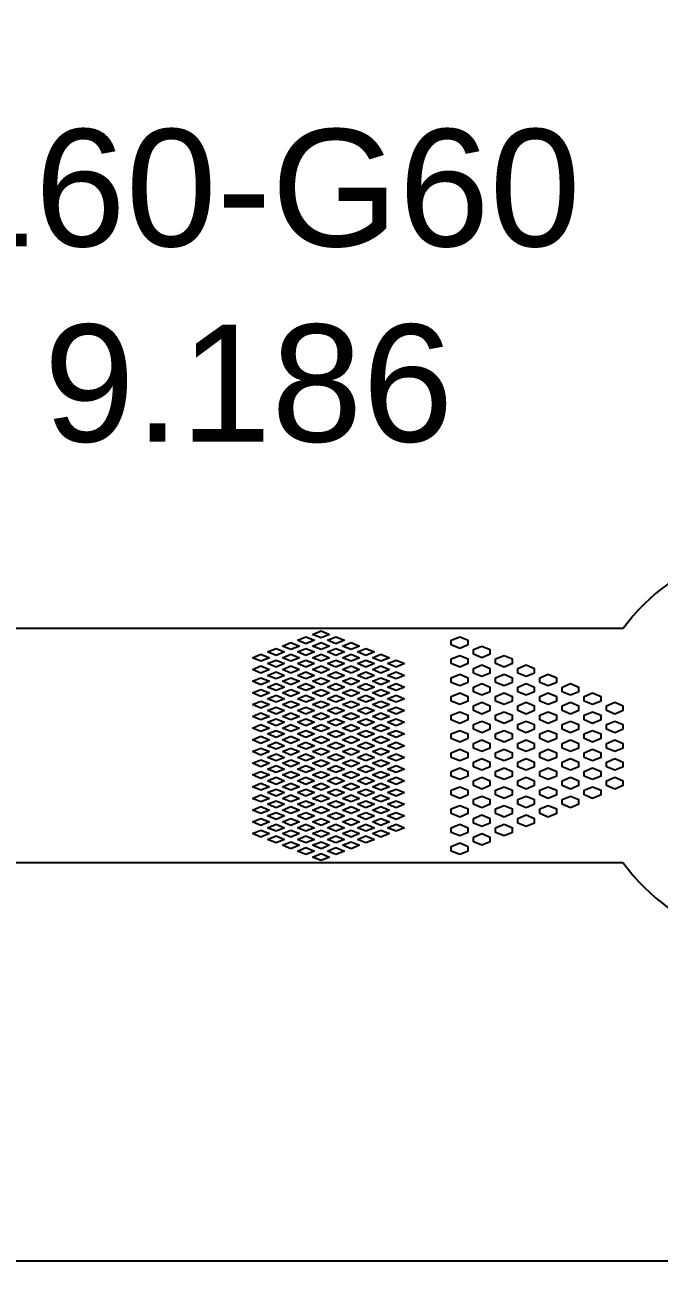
# Model space of a CAD drawing. Header units: inches. Extents: x -271009 to 5700, y -37000 to 38138.
# Drawn here: x -125000 to -122254, y -8627 to -3223 of the extents above; entities that cross this region are included whole.
import ezdxf

# ---------------------------------------------------------------- set-up
doc = ezdxf.new("R2010")
doc.units = ezdxf.units.IN
doc.header["$MEASUREMENT"] = 0
doc.styles.get("Standard").update_dxf_attribs({"font": 'arial.ttf'})

msp = doc.modelspace()

# ---------------------------------------------------------------- linework, layer by layer
for p, q in [((-122409.1, -5836.2), (-125365.4, -5836.2)), ((-123819.4, -5887), (-123782.9, -5871.8)), ((-123782.9, -5902.2), (-123819.4, -5887)), ((-123782.9, -5871.8), (-123746.4, -5887)), ((-123746.4, -5887), (-123782.9, -5902.2)), ((-123754.5, -5861.6), (-123717.9, -5846.4)), ((-123717.9, -5876.8), (-123754.5, -5861.6)), ((-123717.9, -5846.4), (-123681.4, -5861.6)), ((-123681.4, -5861.6), (-123717.9, -5876.8)), ((-123689.5, -5887), (-123653, -5871.8)), ((-123653, -5902.2), (-123689.5, -5887)), ((-123653, -5871.8), (-123616.4, -5887)), ((-123616.4, -5887), (-123653, -5902.2)), ((-123153.6, -5887), (-123117.1, -5871.8)), ((-123153.6, -5907.3), (-123153.6, -5887)), ((-123117.1, -5871.8), (-123080.5, -5887)), ((-123080.5, -5907.3), (-123080.5, -5887)), ((-123949.4, -5937.7), (-123912.8, -5922.5)), ((-123912.8, -5953), (-123949.4, -5937.7)), ((-123912.8, -5922.5), (-123876.3, -5937.7)), ((-123876.3, -5937.7), (-123912.8, -5953)), ((-123884.4, -5912.4), (-123847.9, -5897.1)), ((-123847.9, -5927.6), (-123884.4, -5912.4)), ((-123847.9, -5897.1), (-123811.3, -5912.4)), ((-123811.3, -5912.4), (-123847.9, -5927.6)), ((-123819.4, -5937.7), (-123782.9, -5922.5)), ((-123782.9, -5953), (-123819.4, -5937.7)), ((-123782.9, -5922.5), (-123746.4, -5937.7)), ((-123746.4, -5937.7), (-123782.9, -5953)), ((-123754.5, -5912.4), (-123717.9, -5897.1)), ((-123717.9, -5927.6), (-123754.5, -5912.4)), ((-123717.9, -5897.1), (-123681.4, -5912.4)), ((-123681.4, -5912.4), (-123717.9, -5927.6)), ((-123689.5, -5937.7), (-123653, -5922.5)), ((-123653, -5953), (-123689.5, -5937.7)), ((-123653, -5922.5), (-123616.4, -5937.7)), ((-123616.4, -5937.7), (-123653, -5953)), ((-123624.6, -5912.4), (-123588, -5897.1)), ((-123588, -5927.6), (-123624.6, -5912.4)), ((-123588, -5897.1), (-123551.5, -5912.4)), ((-123551.5, -5912.4), (-123588, -5927.6)), ((-123559.6, -5937.7), (-123523.1, -5922.5)), ((-123523.1, -5953), (-123559.6, -5937.7)), ((-123523.1, -5922.5), (-123486.5, -5937.7)), ((-123486.5, -5937.7), (-123523.1, -5953)), ((-123117.1, -5922.5), (-123153.6, -5907.3)), ((-123080.5, -5907.3), (-123117.1, -5922.5)), ((-123057.7, -5927.6), (-123021.1, -5912.4)), ((-123057.7, -5947.9), (-123057.7, -5927.6)), ((-123021.1, -5912.4), (-122984.6, -5927.6)), ((-122984.6, -5947.9), (-122984.6, -5927.6)), ((-124014.3, -5963.1), (-123977.8, -5947.9)), ((-123977.8, -5978.3), (-124014.3, -5963.1)), ((-124014.3, -6013.9), (-123977.8, -5998.6)), ((-123977.8, -5947.9), (-123941.2, -5963.1)), ((-123941.2, -5963.1), (-123977.8, -5978.3)), ((-123977.8, -5998.6), (-123941.2, -6013.9)), ((-123949.4, -5988.5), (-123912.8, -5973.3)), ((-123912.8, -6003.7), (-123949.4, -5988.5)), ((-123912.8, -5973.3), (-123876.3, -5988.5)), ((-123876.3, -5988.5), (-123912.8, -6003.7)), ((-123884.4, -5963.1), (-123847.9, -5947.9)), ((-123847.9, -5978.3), (-123884.4, -5963.1)), ((-123884.4, -6013.9), (-123847.9, -5998.6)), ((-123847.9, -5947.9), (-123811.3, -5963.1)), ((-123811.3, -5963.1), (-123847.9, -5978.3)), ((-123847.9, -5998.6), (-123811.3, -6013.9)), ((-123819.4, -5988.5), (-123782.9, -5973.3)), ((-123782.9, -6003.7), (-123819.4, -5988.5)), ((-123782.9, -5973.3), (-123746.4, -5988.5)), ((-123746.4, -5988.5), (-123782.9, -6003.7)), ((-123754.5, -5963.1), (-123717.9, -5947.9)), ((-123717.9, -5978.3), (-123754.5, -5963.1)), ((-123754.5, -6013.9), (-123717.9, -5998.6)), ((-123717.9, -5947.9), (-123681.4, -5963.1)), ((-123681.4, -5963.1), (-123717.9, -5978.3)), ((-123717.9, -5998.6), (-123681.4, -6013.9)), ((-123689.5, -5988.5), (-123653, -5973.3)), ((-123653, -6003.7), (-123689.5, -5988.5)), ((-123653, -5973.3), (-123616.4, -5988.5)), ((-123616.4, -5988.5), (-123653, -6003.7)), ((-123624.6, -5963.1), (-123588, -5947.9)), ((-123588, -5978.3), (-123624.6, -5963.1)), ((-123624.6, -6013.9), (-123588, -5998.6)), ((-123588, -5947.9), (-123551.5, -5963.1)), ((-123551.5, -5963.1), (-123588, -5978.3)), ((-123588, -5998.6), (-123551.5, -6013.9)), ((-123559.6, -5988.5), (-123523.1, -5973.3)), ((-123523.1, -6003.7), (-123559.6, -5988.5)), ((-123523.1, -5973.3), (-123486.5, -5988.5)), ((-123486.5, -5988.5), (-123523.1, -6003.7)), ((-123494.6, -5963.1), (-123458.1, -5947.9)), ((-123458.1, -5978.3), (-123494.6, -5963.1)), ((-123494.6, -6013.9), (-123458.1, -5998.6)), ((-123458.1, -5947.9), (-123421.6, -5963.1)), ((-123421.6, -5963.1), (-123458.1, -5978.3)), ((-123458.1, -5998.6), (-123421.6, -6013.9)), ((-123429.7, -5988.5), (-123393.1, -5973.3)), ((-123393.1, -6003.7), (-123429.7, -5988.5)), ((-123393.1, -5973.3), (-123356.6, -5988.5)), ((-123356.6, -5988.5), (-123393.1, -6003.7)), ((-123153.6, -5968.2), (-123117.1, -5953)), ((-123153.6, -5988.5), (-123153.6, -5968.2)), ((-123117.1, -6003.7), (-123153.6, -5988.5)), ((-123117.1, -5953), (-123080.5, -5968.2)), ((-123080.5, -5988.5), (-123117.1, -6003.7)), ((-123080.5, -5988.5), (-123080.5, -5968.2)), ((-123021.1, -5963.1), (-123057.7, -5947.9)), ((-123057.7, -6008.8), (-123021.1, -5993.6)), ((-122984.6, -5947.9), (-123021.1, -5963.1)), ((-123021.1, -5993.6), (-122984.6, -6008.8)), ((-122961.8, -5968.2), (-122925.2, -5953)), ((-122961.8, -5988.5), (-122961.8, -5968.2)), ((-122925.2, -6003.7), (-122961.8, -5988.5)), ((-122925.2, -5953), (-122888.7, -5968.2)), ((-122888.7, -5988.5), (-122925.2, -6003.7)), ((-122888.7, -5988.5), (-122888.7, -5968.2)), ((-122865.8, -6008.8), (-122829.3, -5993.6)), ((-122829.3, -5993.6), (-122792.8, -6008.8)), ((-123977.8, -6029.1), (-124014.3, -6013.9)), ((-124014.3, -6064.6), (-123977.8, -6049.4)), ((-123941.2, -6013.9), (-123977.8, -6029.1)), ((-123977.8, -6049.4), (-123941.2, -6064.6)), ((-123949.4, -6039.2), (-123912.8, -6024)), ((-123912.8, -6054.5), (-123949.4, -6039.2)), ((-123912.8, -6024), (-123876.3, -6039.2)), ((-123876.3, -6039.2), (-123912.8, -6054.5)), ((-123847.9, -6029.1), (-123884.4, -6013.9)), ((-123884.4, -6064.6), (-123847.9, -6049.4)), ((-123811.3, -6013.9), (-123847.9, -6029.1)), ((-123847.9, -6049.4), (-123811.3, -6064.6)), ((-123819.4, -6039.2), (-123782.9, -6024)), ((-123782.9, -6054.5), (-123819.4, -6039.2)), ((-123782.9, -6024), (-123746.4, -6039.2)), ((-123746.4, -6039.2), (-123782.9, -6054.5)), ((-123717.9, -6029.1), (-123754.5, -6013.9)), ((-123754.5, -6064.6), (-123717.9, -6049.4)), ((-123681.4, -6013.9), (-123717.9, -6029.1)), ((-123717.9, -6049.4), (-123681.4, -6064.6)), ((-123689.5, -6039.2), (-123653, -6024)), ((-123653, -6054.5), (-123689.5, -6039.2)), ((-123653, -6024), (-123616.4, -6039.2)), ((-123616.4, -6039.2), (-123653, -6054.5)), ((-123588, -6029.1), (-123624.6, -6013.9)), ((-123624.6, -6064.6), (-123588, -6049.4)), ((-123551.5, -6013.9), (-123588, -6029.1)), ((-123588, -6049.4), (-123551.5, -6064.6)), ((-123559.6, -6039.2), (-123523.1, -6024)), ((-123523.1, -6054.5), (-123559.6, -6039.2)), ((-123523.1, -6024), (-123486.5, -6039.2)), ((-123486.5, -6039.2), (-123523.1, -6054.5)), ((-123458.1, -6029.1), (-123494.6, -6013.9)), ((-123494.6, -6064.6), (-123458.1, -6049.4)), ((-123421.6, -6013.9), (-123458.1, -6029.1)), ((-123458.1, -6049.4), (-123421.6, -6064.6)), ((-123429.7, -6039.2), (-123393.1, -6024)), ((-123393.1, -6054.5), (-123429.7, -6039.2)), ((-123393.1, -6024), (-123356.6, -6039.2)), ((-123356.6, -6039.2), (-123393.1, -6054.5)), ((-123153.6, -6049.4), (-123117.1, -6034.2)), ((-123153.6, -6069.7), (-123153.6, -6049.4)), ((-123117.1, -6034.2), (-123080.5, -6049.4)), ((-123080.5, -6069.7), (-123080.5, -6049.4)), ((-123057.7, -6029.1), (-123057.7, -6008.8)), ((-123021.1, -6044.3), (-123057.7, -6029.1)), ((-122984.6, -6029.1), (-123021.1, -6044.3)), ((-122984.6, -6029.1), (-122984.6, -6008.8)), ((-122961.8, -6049.4), (-122925.2, -6034.2)), ((-122961.8, -6069.7), (-122961.8, -6049.4)), ((-122925.2, -6034.2), (-122888.7, -6049.4)), ((-122888.7, -6069.7), (-122888.7, -6049.4)), ((-122865.8, -6029.1), (-122865.8, -6008.8)), ((-122829.3, -6044.3), (-122865.8, -6029.1)), ((-122792.8, -6029.1), (-122829.3, -6044.3)), ((-122792.8, -6029.1), (-122792.8, -6008.8)), ((-122769.9, -6049.4), (-122733.4, -6034.2)), ((-122769.9, -6069.7), (-122769.9, -6049.4)), ((-122733.4, -6034.2), (-122696.8, -6049.4)), ((-122696.8, -6069.7), (-122696.8, -6049.4)), ((-123977.8, -6079.8), (-124014.3, -6064.6)), ((-124014.3, -6115.4), (-123977.8, -6100.1)), ((-123941.2, -6064.6), (-123977.8, -6079.8)), ((-123977.8, -6100.1), (-123941.2, -6115.4)), ((-123949.4, -6090), (-123912.8, -6074.8)), ((-123912.8, -6105.2), (-123949.4, -6090)), ((-123912.8, -6074.8), (-123876.3, -6090)), ((-123876.3, -6090), (-123912.8, -6105.2)), ((-123847.9, -6079.8), (-123884.4, -6064.6)), ((-123884.4, -6115.4), (-123847.9, -6100.1)), ((-123811.3, -6064.6), (-123847.9, -6079.8)), ((-123847.9, -6100.1), (-123811.3, -6115.4)), ((-123819.4, -6090), (-123782.9, -6074.8)), ((-123782.9, -6105.2), (-123819.4, -6090)), ((-123782.9, -6074.8), (-123746.4, -6090)), ((-123746.4, -6090), (-123782.9, -6105.2)), ((-123717.9, -6079.8), (-123754.5, -6064.6)), ((-123754.5, -6115.4), (-123717.9, -6100.1)), ((-123681.4, -6064.6), (-123717.9, -6079.8)), ((-123717.9, -6100.1), (-123681.4, -6115.4)), ((-123689.5, -6090), (-123653, -6074.8)), ((-123653, -6105.2), (-123689.5, -6090)), ((-123653, -6074.8), (-123616.4, -6090)), ((-123616.4, -6090), (-123653, -6105.2)), ((-123588, -6079.8), (-123624.6, -6064.6)), ((-123624.6, -6115.4), (-123588, -6100.1)), ((-123551.5, -6064.6), (-123588, -6079.8)), ((-123588, -6100.1), (-123551.5, -6115.4)), ((-123559.6, -6090), (-123523.1, -6074.8)), ((-123523.1, -6105.2), (-123559.6, -6090)), ((-123523.1, -6074.8), (-123486.5, -6090)), ((-123486.5, -6090), (-123523.1, -6105.2)), ((-123458.1, -6079.8), (-123494.6, -6064.6)), ((-123494.6, -6115.4), (-123458.1, -6100.1)), ((-123421.6, -6064.6), (-123458.1, -6079.8)), ((-123458.1, -6100.1), (-123421.6, -6115.4)), ((-123429.7, -6090), (-123393.1, -6074.8)), ((-123393.1, -6105.2), (-123429.7, -6090)), ((-123393.1, -6074.8), (-123356.6, -6090)), ((-123356.6, -6090), (-123393.1, -6105.2)), ((-123117.1, -6084.9), (-123153.6, -6069.7)), ((-123080.5, -6069.7), (-123117.1, -6084.9)), ((-123057.7, -6090), (-123021.1, -6074.8)), ((-123057.7, -6110.3), (-123057.7, -6090)), ((-123021.1, -6074.8), (-122984.6, -6090)), ((-122984.6, -6110.3), (-122984.6, -6090)), ((-122925.2, -6084.9), (-122961.8, -6069.7)), ((-122888.7, -6069.7), (-122925.2, -6084.9)), ((-122865.8, -6090), (-122829.3, -6074.8)), ((-122865.8, -6110.3), (-122865.8, -6090)), ((-122829.3, -6074.8), (-122792.8, -6090)), ((-122792.8, -6110.3), (-122792.8, -6090)), ((-122733.4, -6084.9), (-122769.9, -6069.7)), ((-122696.8, -6069.7), (-122733.4, -6084.9)), ((-122674, -6090), (-122637.5, -6074.8)), ((-122674, -6110.3), (-122674, -6090)), ((-122637.5, -6074.8), (-122600.9, -6090)), ((-122600.9, -6110.3), (-122600.9, -6090)), ((-123977.8, -6130.6), (-124014.3, -6115.4)), ((-124014.3, -6166.1), (-123977.8, -6150.9)), ((-123941.2, -6115.4), (-123977.8, -6130.6)), ((-123977.8, -6150.9), (-123941.2, -6166.1)), ((-123949.4, -6140.7), (-123912.8, -6125.5)), ((-123912.8, -6156), (-123949.4, -6140.7)), ((-123912.8, -6125.5), (-123876.3, -6140.7)), ((-123876.3, -6140.7), (-123912.8, -6156)), ((-123847.9, -6130.6), (-123884.4, -6115.4)), ((-123884.4, -6166.1), (-123847.9, -6150.9)), ((-123811.3, -6115.4), (-123847.9, -6130.6)), ((-123847.9, -6150.9), (-123811.3, -6166.1)), ((-123819.4, -6140.7), (-123782.9, -6125.5)), ((-123782.9, -6156), (-123819.4, -6140.7)), ((-123782.9, -6125.5), (-123746.4, -6140.7)), ((-123746.4, -6140.7), (-123782.9, -6156)), ((-123717.9, -6130.6), (-123754.5, -6115.4)), ((-123754.5, -6166.1), (-123717.9, -6150.9)), ((-123681.4, -6115.4), (-123717.9, -6130.6)), ((-123717.9, -6150.9), (-123681.4, -6166.1)), ((-123689.5, -6140.7), (-123653, -6125.5)), ((-123653, -6156), (-123689.5, -6140.7)), ((-123653, -6125.5), (-123616.4, -6140.7)), ((-123616.4, -6140.7), (-123653, -6156)), ((-123588, -6130.6), (-123624.6, -6115.4)), ((-123624.6, -6166.1), (-123588, -6150.9)), ((-123551.5, -6115.4), (-123588, -6130.6)), ((-123588, -6150.9), (-123551.5, -6166.1)), ((-123559.6, -6140.7), (-123523.1, -6125.5)), ((-123523.1, -6156), (-123559.6, -6140.7)), ((-123523.1, -6125.5), (-123486.5, -6140.7)), ((-123486.5, -6140.7), (-123523.1, -6156)), ((-123458.1, -6130.6), (-123494.6, -6115.4)), ((-123494.6, -6166.1), (-123458.1, -6150.9)), ((-123421.6, -6115.4), (-123458.1, -6130.6)), ((-123458.1, -6150.9), (-123421.6, -6166.1)), ((-123429.7, -6140.7), (-123393.1, -6125.5)), ((-123393.1, -6156), (-123429.7, -6140.7)), ((-123393.1, -6125.5), (-123356.6, -6140.7)), ((-123356.6, -6140.7), (-123393.1, -6156)), ((-123153.6, -6130.6), (-123117.1, -6115.4)), ((-123153.6, -6150.9), (-123153.6, -6130.6)), ((-123117.1, -6166.1), (-123153.6, -6150.9)), ((-123117.1, -6115.4), (-123080.5, -6130.6)), ((-123080.5, -6150.9), (-123117.1, -6166.1)), ((-123080.5, -6150.9), (-123080.5, -6130.6)), ((-123021.1, -6125.5), (-123057.7, -6110.3)), ((-123057.7, -6171.2), (-123021.1, -6156)), ((-122984.6, -6110.3), (-123021.1, -6125.5)), ((-123021.1, -6156), (-122984.6, -6171.2)), ((-122961.8, -6130.6), (-122925.2, -6115.4)), ((-122961.8, -6150.9), (-122961.8, -6130.6)), ((-122925.2, -6166.1), (-122961.8, -6150.9)), ((-122925.2, -6115.4), (-122888.7, -6130.6)), ((-122888.7, -6150.9), (-122925.2, -6166.1)), ((-122888.7, -6150.9), (-122888.7, -6130.6)), ((-122829.3, -6125.5), (-122865.8, -6110.3)), ((-122865.8, -6171.2), (-122829.3, -6156)), ((-122792.8, -6110.3), (-122829.3, -6125.5)), ((-122829.3, -6156), (-122792.8, -6171.2)), ((-122769.9, -6130.6), (-122733.4, -6115.4)), ((-122769.9, -6150.9), (-122769.9, -6130.6)), ((-122733.4, -6166.1), (-122769.9, -6150.9)), ((-122733.4, -6115.4), (-122696.8, -6130.6)), ((-122696.8, -6150.9), (-122733.4, -6166.1)), ((-122696.8, -6150.9), (-122696.8, -6130.6)), ((-122637.5, -6125.5), (-122674, -6110.3)), ((-122674, -6171.2), (-122637.5, -6156)), ((-122600.9, -6110.3), (-122637.5, -6125.5)), ((-122637.5, -6156), (-122600.9, -6171.2)), ((-122578.1, -6130.6), (-122541.6, -6115.4)), ((-122578.1, -6150.9), (-122578.1, -6130.6)), ((-122541.6, -6166.1), (-122578.1, -6150.9)), ((-122541.6, -6115.4), (-122505, -6130.6)), ((-122505, -6150.9), (-122541.6, -6166.1)), ((-122505, -6150.9), (-122505, -6130.6)), ((-122482.2, -6171.2), (-122445.6, -6156)), ((-122445.6, -6156), (-122409.1, -6171.2)), ((-123977.8, -6181.3), (-124014.3, -6166.1)), ((-124014.3, -6216.9), (-123977.8, -6201.6)), ((-123941.2, -6166.1), (-123977.8, -6181.3)), ((-123977.8, -6201.6), (-123941.2, -6216.9)), ((-123949.4, -6191.5), (-123912.8, -6176.3)), ((-123912.8, -6206.7), (-123949.4, -6191.5)), ((-123912.8, -6176.3), (-123876.3, -6191.5)), ((-123876.3, -6191.5), (-123912.8, -6206.7)), ((-123847.9, -6181.3), (-123884.4, -6166.1)), ((-123884.4, -6216.9), (-123847.9, -6201.6)), ((-123811.3, -6166.1), (-123847.9, -6181.3)), ((-123847.9, -6201.6), (-123811.3, -6216.9)), ((-123819.4, -6191.5), (-123782.9, -6176.3)), ((-123782.9, -6206.7), (-123819.4, -6191.5)), ((-123782.9, -6176.3), (-123746.4, -6191.5)), ((-123746.4, -6191.5), (-123782.9, -6206.7)), ((-123717.9, -6181.3), (-123754.5, -6166.1)), ((-123754.5, -6216.9), (-123717.9, -6201.6)), ((-123681.4, -6166.1), (-123717.9, -6181.3)), ((-123717.9, -6201.6), (-123681.4, -6216.9)), ((-123689.5, -6191.5), (-123653, -6176.3)), ((-123653, -6206.7), (-123689.5, -6191.5)), ((-123653, -6176.3), (-123616.4, -6191.5)), ((-123616.4, -6191.5), (-123653, -6206.7)), ((-123588, -6181.3), (-123624.6, -6166.1)), ((-123624.6, -6216.9), (-123588, -6201.6)), ((-123551.5, -6166.1), (-123588, -6181.3)), ((-123588, -6201.6), (-123551.5, -6216.9)), ((-123559.6, -6191.5), (-123523.1, -6176.3)), ((-123523.1, -6206.7), (-123559.6, -6191.5)), ((-123523.1, -6176.3), (-123486.5, -6191.5)), ((-123486.5, -6191.5), (-123523.1, -6206.7)), ((-123458.1, -6181.3), (-123494.6, -6166.1)), ((-123494.6, -6216.9), (-123458.1, -6201.6)), ((-123421.6, -6166.1), (-123458.1, -6181.3)), ((-123458.1, -6201.6), (-123421.6, -6216.9)), ((-123429.7, -6191.5), (-123393.1, -6176.3)), ((-123393.1, -6206.7), (-123429.7, -6191.5)), ((-123393.1, -6176.3), (-123356.6, -6191.5)), ((-123356.6, -6191.5), (-123393.1, -6206.7)), ((-123153.6, -6211.8), (-123117.1, -6196.6)), ((-123153.6, -6232.1), (-123153.6, -6211.8)), ((-123117.1, -6196.6), (-123080.5, -6211.8)), ((-123080.5, -6232.1), (-123080.5, -6211.8)), ((-123057.7, -6191.5), (-123057.7, -6171.2)), ((-123021.1, -6206.7), (-123057.7, -6191.5)), ((-122984.6, -6191.5), (-123021.1, -6206.7)), ((-122984.6, -6191.5), (-122984.6, -6171.2)), ((-122961.8, -6211.8), (-122925.2, -6196.6)), ((-122961.8, -6232.1), (-122961.8, -6211.8)), ((-122925.2, -6196.6), (-122888.7, -6211.8)), ((-122888.7, -6232.1), (-122888.7, -6211.8)), ((-122865.8, -6191.5), (-122865.8, -6171.2)), ((-122829.3, -6206.7), (-122865.8, -6191.5)), ((-122792.8, -6191.5), (-122829.3, -6206.7)), ((-122792.8, -6191.5), (-122792.8, -6171.2)), ((-122769.9, -6211.8), (-122733.4, -6196.6)), ((-122769.9, -6232.1), (-122769.9, -6211.8)), ((-122733.4, -6196.6), (-122696.8, -6211.8)), ((-122696.8, -6232.1), (-122696.8, -6211.8)), ((-122674, -6191.5), (-122674, -6171.2)), ((-122637.5, -6206.7), (-122674, -6191.5)), ((-122600.9, -6191.5), (-122637.5, -6206.7)), ((-122600.9, -6191.5), (-122600.9, -6171.2)), ((-122578.1, -6211.8), (-122541.6, -6196.6)), ((-122578.1, -6232.1), (-122578.1, -6211.8)), ((-122541.6, -6196.6), (-122505, -6211.8)), ((-122505, -6232.1), (-122505, -6211.8)), ((-122482.2, -6191.5), (-122482.2, -6171.2)), ((-122445.6, -6206.7), (-122482.2, -6191.5)), ((-122409.1, -6191.5), (-122445.6, -6206.7)), ((-122409.1, -6191.5), (-122409.1, -6171.2)), ((-123977.8, -6232.1), (-124014.3, -6216.9)), ((-124014.3, -6267.6), (-123977.8, -6252.4)), ((-123977.8, -6282.8), (-124014.3, -6267.6)), ((-123941.2, -6216.9), (-123977.8, -6232.1)), ((-123977.8, -6252.4), (-123941.2, -6267.6)), ((-123941.2, -6267.6), (-123977.8, -6282.8)), ((-123949.4, -6242.2), (-123912.8, -6227)), ((-123912.8, -6257.5), (-123949.4, -6242.2)), ((-123912.8, -6227), (-123876.3, -6242.2)), ((-123876.3, -6242.2), (-123912.8, -6257.5)), ((-123847.9, -6232.1), (-123884.4, -6216.9)), ((-123884.4, -6267.6), (-123847.9, -6252.4)), ((-123847.9, -6282.8), (-123884.4, -6267.6)), ((-123811.3, -6216.9), (-123847.9, -6232.1)), ((-123847.9, -6252.4), (-123811.3, -6267.6)), ((-123811.3, -6267.6), (-123847.9, -6282.8)), ((-123819.4, -6242.2), (-123782.9, -6227)), ((-123782.9, -6257.5), (-123819.4, -6242.2)), ((-123782.9, -6227), (-123746.4, -6242.2)), ((-123746.4, -6242.2), (-123782.9, -6257.5)), ((-123717.9, -6232.1), (-123754.5, -6216.9)), ((-123754.5, -6267.6), (-123717.9, -6252.4)), ((-123717.9, -6282.8), (-123754.5, -6267.6)), ((-123681.4, -6216.9), (-123717.9, -6232.1)), ((-123717.9, -6252.4), (-123681.4, -6267.6)), ((-123681.4, -6267.6), (-123717.9, -6282.8)), ((-123689.5, -6242.2), (-123653, -6227)), ((-123653, -6257.5), (-123689.5, -6242.2)), ((-123653, -6227), (-123616.4, -6242.2)), ((-123616.4, -6242.2), (-123653, -6257.5)), ((-123588, -6232.1), (-123624.6, -6216.9)), ((-123624.6, -6267.6), (-123588, -6252.4)), ((-123588, -6282.8), (-123624.6, -6267.6)), ((-123551.5, -6216.9), (-123588, -6232.1)), ((-123588, -6252.4), (-123551.5, -6267.6)), ((-123551.5, -6267.6), (-123588, -6282.8)), ((-123559.6, -6242.2), (-123523.1, -6227)), ((-123523.1, -6257.5), (-123559.6, -6242.2)), ((-123523.1, -6227), (-123486.5, -6242.2)), ((-123486.5, -6242.2), (-123523.1, -6257.5)), ((-123458.1, -6232.1), (-123494.6, -6216.9)), ((-123494.6, -6267.6), (-123458.1, -6252.4)), ((-123458.1, -6282.8), (-123494.6, -6267.6)), ((-123421.6, -6216.9), (-123458.1, -6232.1)), ((-123458.1, -6252.4), (-123421.6, -6267.6)), ((-123421.6, -6267.6), (-123458.1, -6282.8)), ((-123429.7, -6242.2), (-123393.1, -6227)), ((-123393.1, -6257.5), (-123429.7, -6242.2)), ((-123393.1, -6227), (-123356.6, -6242.2)), ((-123356.6, -6242.2), (-123393.1, -6257.5)), ((-123117.1, -6247.3), (-123153.6, -6232.1)), ((-123080.5, -6232.1), (-123117.1, -6247.3)), ((-123057.7, -6252.4), (-123021.1, -6237.2)), ((-123057.7, -6272.7), (-123057.7, -6252.4)), ((-123021.1, -6237.2), (-122984.6, -6252.4)), ((-122984.6, -6272.7), (-122984.6, -6252.4)), ((-122925.2, -6247.3), (-122961.8, -6232.1)), ((-122888.7, -6232.1), (-122925.2, -6247.3)), ((-122865.8, -6252.4), (-122829.3, -6237.2)), ((-122865.8, -6272.7), (-122865.8, -6252.4)), ((-122829.3, -6237.2), (-122792.8, -6252.4)), ((-122792.8, -6272.7), (-122792.8, -6252.4)), ((-122733.4, -6247.3), (-122769.9, -6232.1)), ((-122696.8, -6232.1), (-122733.4, -6247.3)), ((-122674, -6252.4), (-122637.5, -6237.2)), ((-122674, -6272.7), (-122674, -6252.4)), ((-122637.5, -6237.2), (-122600.9, -6252.4)), ((-122600.9, -6272.7), (-122600.9, -6252.4)), ((-122541.6, -6247.3), (-122578.1, -6232.1)), ((-122505, -6232.1), (-122541.6, -6247.3)), ((-122482.2, -6252.4), (-122445.6, -6237.2)), ((-122482.2, -6272.7), (-122482.2, -6252.4)), ((-122445.6, -6237.2), (-122409.1, -6252.4)), ((-122409.1, -6272.7), (-122409.1, -6252.4)), ((-124014.3, -6318.4), (-123977.8, -6303.1)), ((-123977.8, -6333.6), (-124014.3, -6318.4)), ((-123977.8, -6303.1), (-123941.2, -6318.4)), ((-123941.2, -6318.4), (-123977.8, -6333.6)), ((-123949.4, -6293), (-123912.8, -6277.8)), ((-123912.8, -6308.2), (-123949.4, -6293)), ((-123912.8, -6277.8), (-123876.3, -6293)), ((-123876.3, -6293), (-123912.8, -6308.2)), ((-123884.4, -6318.4), (-123847.9, -6303.1)), ((-123847.9, -6333.6), (-123884.4, -6318.4)), ((-123847.9, -6303.1), (-123811.3, -6318.4)), ((-123811.3, -6318.4), (-123847.9, -6333.6)), ((-123819.4, -6293), (-123782.9, -6277.8)), ((-123782.9, -6308.2), (-123819.4, -6293)), ((-123782.9, -6277.8), (-123746.4, -6293)), ((-123746.4, -6293), (-123782.9, -6308.2)), ((-123754.5, -6318.4), (-123717.9, -6303.1)), ((-123717.9, -6333.6), (-123754.5, -6318.4)), ((-123717.9, -6303.1), (-123681.4, -6318.4)), ((-123681.4, -6318.4), (-123717.9, -6333.6)), ((-123689.5, -6293), (-123653, -6277.8)), ((-123653, -6308.2), (-123689.5, -6293)), ((-123653, -6277.8), (-123616.4, -6293)), ((-123616.4, -6293), (-123653, -6308.2)), ((-123624.6, -6318.4), (-123588, -6303.1)), ((-123588, -6333.6), (-123624.6, -6318.4)), ((-123588, -6303.1), (-123551.5, -6318.4)), ((-123551.5, -6318.4), (-123588, -6333.6)), ((-123559.6, -6293), (-123523.1, -6277.8)), ((-123523.1, -6308.2), (-123559.6, -6293)), ((-123523.1, -6277.8), (-123486.5, -6293)), ((-123486.5, -6293), (-123523.1, -6308.2)), ((-123494.6, -6318.4), (-123458.1, -6303.1)), ((-123458.1, -6333.6), (-123494.6, -6318.4)), ((-123458.1, -6303.1), (-123421.6, -6318.4)), ((-123421.6, -6318.4), (-123458.1, -6333.6)), ((-123429.7, -6293), (-123393.1, -6277.8)), ((-123393.1, -6308.2), (-123429.7, -6293)), ((-123393.1, -6277.8), (-123356.6, -6293)), ((-123356.6, -6293), (-123393.1, -6308.2)), ((-123153.6, -6293), (-123117.1, -6277.8)), ((-123153.6, -6313.3), (-123153.6, -6293)), ((-123117.1, -6328.5), (-123153.6, -6313.3)), ((-123117.1, -6277.8), (-123080.5, -6293)), ((-123080.5, -6313.3), (-123117.1, -6328.5)), ((-123080.5, -6313.3), (-123080.5, -6293)), ((-123021.1, -6287.9), (-123057.7, -6272.7)), ((-123057.7, -6333.6), (-123021.1, -6318.4)), ((-122984.6, -6272.7), (-123021.1, -6287.9)), ((-123021.1, -6318.4), (-122984.6, -6333.6)), ((-122961.8, -6293), (-122925.2, -6277.8)), ((-122961.8, -6313.3), (-122961.8, -6293)), ((-122925.2, -6328.5), (-122961.8, -6313.3)), ((-122925.2, -6277.8), (-122888.7, -6293)), ((-122888.7, -6313.3), (-122925.2, -6328.5)), ((-122888.7, -6313.3), (-122888.7, -6293)), ((-122829.3, -6287.9), (-122865.8, -6272.7)), ((-122865.8, -6333.6), (-122829.3, -6318.4)), ((-122792.8, -6272.7), (-122829.3, -6287.9)), ((-122829.3, -6318.4), (-122792.8, -6333.6)), ((-122769.9, -6293), (-122733.4, -6277.8)), ((-122769.9, -6313.3), (-122769.9, -6293)), ((-122733.4, -6328.5), (-122769.9, -6313.3)), ((-122733.4, -6277.8), (-122696.8, -6293)), ((-122696.8, -6313.3), (-122733.4, -6328.5)), ((-122696.8, -6313.3), (-122696.8, -6293)), ((-122637.5, -6287.9), (-122674, -6272.7)), ((-122674, -6333.6), (-122637.5, -6318.4)), ((-122600.9, -6272.7), (-122637.5, -6287.9)), ((-122637.5, -6318.4), (-122600.9, -6333.6)), ((-122578.1, -6293), (-122541.6, -6277.8)), ((-122578.1, -6313.3), (-122578.1, -6293)), ((-122541.6, -6328.5), (-122578.1, -6313.3)), ((-122541.6, -6277.8), (-122505, -6293)), ((-122505, -6313.3), (-122541.6, -6328.5)), ((-122505, -6313.3), (-122505, -6293)), ((-122445.6, -6287.9), (-122482.2, -6272.7)), ((-122482.2, -6333.6), (-122445.6, -6318.4)), ((-122409.1, -6272.7), (-122445.6, -6287.9)), ((-122445.6, -6318.4), (-122409.1, -6333.6)), ((-124014.3, -6369.1), (-123977.8, -6353.9)), ((-123977.8, -6384.3), (-124014.3, -6369.1)), ((-123977.8, -6353.9), (-123941.2, -6369.1)), ((-123941.2, -6369.1), (-123977.8, -6384.3)), ((-123949.4, -6343.7), (-123912.8, -6328.5)), ((-123912.8, -6359), (-123949.4, -6343.7)), ((-123912.8, -6328.5), (-123876.3, -6343.7)), ((-123876.3, -6343.7), (-123912.8, -6359)), ((-123884.4, -6369.1), (-123847.9, -6353.9)), ((-123847.9, -6384.3), (-123884.4, -6369.1)), ((-123847.9, -6353.9), (-123811.3, -6369.1)), ((-123811.3, -6369.1), (-123847.9, -6384.3)), ((-123819.4, -6343.7), (-123782.9, -6328.5)), ((-123782.9, -6359), (-123819.4, -6343.7)), ((-123782.9, -6328.5), (-123746.4, -6343.7)), ((-123746.4, -6343.7), (-123782.9, -6359)), ((-123754.5, -6369.1), (-123717.9, -6353.9)), ((-123717.9, -6384.3), (-123754.5, -6369.1)), ((-123717.9, -6353.9), (-123681.4, -6369.1)), ((-123681.4, -6369.1), (-123717.9, -6384.3)), ((-123689.5, -6343.7), (-123653, -6328.5)), ((-123653, -6359), (-123689.5, -6343.7)), ((-123653, -6328.5), (-123616.4, -6343.7)), ((-123616.4, -6343.7), (-123653, -6359)), ((-123624.6, -6369.1), (-123588, -6353.9)), ((-123588, -6384.3), (-123624.6, -6369.1)), ((-123588, -6353.9), (-123551.5, -6369.1)), ((-123551.5, -6369.1), (-123588, -6384.3)), ((-123559.6, -6343.7), (-123523.1, -6328.5)), ((-123523.1, -6359), (-123559.6, -6343.7)), ((-123523.1, -6328.5), (-123486.5, -6343.7)), ((-123486.5, -6343.7), (-123523.1, -6359)), ((-123494.6, -6369.1), (-123458.1, -6353.9)), ((-123458.1, -6384.3), (-123494.6, -6369.1)), ((-123458.1, -6353.9), (-123421.6, -6369.1)), ((-123421.6, -6369.1), (-123458.1, -6384.3)), ((-123429.7, -6343.7), (-123393.1, -6328.5)), ((-123393.1, -6359), (-123429.7, -6343.7)), ((-123393.1, -6328.5), (-123356.6, -6343.7)), ((-123356.6, -6343.7), (-123393.1, -6359)), ((-123153.6, -6374.2), (-123117.1, -6359)), ((-123153.6, -6394.5), (-123153.6, -6374.2)), ((-123117.1, -6359), (-123080.5, -6374.2)), ((-123080.5, -6394.5), (-123080.5, -6374.2)), ((-123057.7, -6353.9), (-123057.7, -6333.6)), ((-123021.1, -6369.1), (-123057.7, -6353.9)), ((-122984.6, -6353.9), (-123021.1, -6369.1)), ((-122984.6, -6353.9), (-122984.6, -6333.6)), ((-122961.8, -6374.2), (-122925.2, -6359)), ((-122961.8, -6394.5), (-122961.8, -6374.2)), ((-122925.2, -6359), (-122888.7, -6374.2)), ((-122888.7, -6394.5), (-122888.7, -6374.2)), ((-122865.8, -6353.9), (-122865.8, -6333.6)), ((-122829.3, -6369.1), (-122865.8, -6353.9)), ((-122792.8, -6353.9), (-122829.3, -6369.1)), ((-122792.8, -6353.9), (-122792.8, -6333.6)), ((-122769.9, -6374.2), (-122733.4, -6359)), ((-122769.9, -6394.5), (-122769.9, -6374.2)), ((-122733.4, -6359), (-122696.8, -6374.2)), ((-122696.8, -6394.5), (-122696.8, -6374.2)), ((-122674, -6353.9), (-122674, -6333.6)), ((-122637.5, -6369.1), (-122674, -6353.9)), ((-122600.9, -6353.9), (-122637.5, -6369.1)), ((-122600.9, -6353.9), (-122600.9, -6333.6)), ((-122578.1, -6374.2), (-122541.6, -6359)), ((-122578.1, -6394.5), (-122578.1, -6374.2)), ((-122541.6, -6359), (-122505, -6374.2)), ((-122505, -6394.5), (-122505, -6374.2)), ((-122482.2, -6353.9), (-122482.2, -6333.6)), ((-122445.6, -6369.1), (-122482.2, -6353.9)), ((-122409.1, -6353.9), (-122445.6, -6369.1)), ((-122409.1, -6353.9), (-122409.1, -6333.6)), ((-124014.3, -6419.9), (-123977.8, -6404.6)), ((-123977.8, -6435.1), (-124014.3, -6419.9)), ((-123977.8, -6404.6), (-123941.2, -6419.9)), ((-123941.2, -6419.9), (-123977.8, -6435.1)), ((-123949.4, -6394.5), (-123912.8, -6379.3)), ((-123912.8, -6409.7), (-123949.4, -6394.5)), ((-123949.4, -6445.2), (-123912.8, -6430)), ((-123912.8, -6379.3), (-123876.3, -6394.5)), ((-123876.3, -6394.5), (-123912.8, -6409.7)), ((-123912.8, -6430), (-123876.3, -6445.2)), ((-123884.4, -6419.9), (-123847.9, -6404.6)), ((-123847.9, -6435.1), (-123884.4, -6419.9)), ((-123847.9, -6404.6), (-123811.3, -6419.9)), ((-123811.3, -6419.9), (-123847.9, -6435.1)), ((-123819.4, -6394.5), (-123782.9, -6379.3)), ((-123782.9, -6409.7), (-123819.4, -6394.5)), ((-123819.4, -6445.2), (-123782.9, -6430)), ((-123782.9, -6379.3), (-123746.4, -6394.5)), ((-123746.4, -6394.5), (-123782.9, -6409.7)), ((-123782.9, -6430), (-123746.4, -6445.2)), ((-123754.5, -6419.9), (-123717.9, -6404.6)), ((-123717.9, -6435.1), (-123754.5, -6419.9)), ((-123717.9, -6404.6), (-123681.4, -6419.9)), ((-123681.4, -6419.9), (-123717.9, -6435.1)), ((-123689.5, -6394.5), (-123653, -6379.3)), ((-123653, -6409.7), (-123689.5, -6394.5)), ((-123689.5, -6445.2), (-123653, -6430)), ((-123653, -6379.3), (-123616.4, -6394.5)), ((-123616.4, -6394.5), (-123653, -6409.7)), ((-123653, -6430), (-123616.4, -6445.2)), ((-123624.6, -6419.9), (-123588, -6404.6)), ((-123588, -6435.1), (-123624.6, -6419.9)), ((-123588, -6404.6), (-123551.5, -6419.9)), ((-123551.5, -6419.9), (-123588, -6435.1)), ((-123559.6, -6394.5), (-123523.1, -6379.3)), ((-123523.1, -6409.7), (-123559.6, -6394.5)), ((-123559.6, -6445.2), (-123523.1, -6430)), ((-123523.1, -6379.3), (-123486.5, -6394.5)), ((-123486.5, -6394.5), (-123523.1, -6409.7)), ((-123523.1, -6430), (-123486.5, -6445.2)), ((-123494.6, -6419.9), (-123458.1, -6404.6)), ((-123458.1, -6435.1), (-123494.6, -6419.9)), ((-123458.1, -6404.6), (-123421.6, -6419.9)), ((-123421.6, -6419.9), (-123458.1, -6435.1)), ((-123429.7, -6394.5), (-123393.1, -6379.3)), ((-123393.1, -6409.7), (-123429.7, -6394.5)), ((-123429.7, -6445.2), (-123393.1, -6430)), ((-123393.1, -6379.3), (-123356.6, -6394.5)), ((-123356.6, -6394.5), (-123393.1, -6409.7)), ((-123393.1, -6430), (-123356.6, -6445.2)), ((-123117.1, -6409.7), (-123153.6, -6394.5)), ((-123080.5, -6394.5), (-123117.1, -6409.7)), ((-123057.7, -6414.8), (-123021.1, -6399.6)), ((-123057.7, -6435.1), (-123057.7, -6414.8)), ((-123021.1, -6399.6), (-122984.6, -6414.8)), ((-122984.6, -6435.1), (-122984.6, -6414.8)), ((-122925.2, -6409.7), (-122961.8, -6394.5)), ((-122888.7, -6394.5), (-122925.2, -6409.7)), ((-122865.8, -6414.8), (-122829.3, -6399.6)), ((-122865.8, -6435.1), (-122865.8, -6414.8)), ((-122829.3, -6399.6), (-122792.8, -6414.8)), ((-122792.8, -6435.1), (-122792.8, -6414.8)), ((-122733.4, -6409.7), (-122769.9, -6394.5)), ((-122696.8, -6394.5), (-122733.4, -6409.7)), ((-122674, -6414.8), (-122637.5, -6399.6)), ((-122674, -6435.1), (-122674, -6414.8)), ((-122637.5, -6399.6), (-122600.9, -6414.8)), ((-122600.9, -6435.1), (-122600.9, -6414.8)), ((-122541.6, -6409.7), (-122578.1, -6394.5)), ((-122505, -6394.5), (-122541.6, -6409.7)), ((-122482.2, -6414.8), (-122445.6, -6399.6)), ((-122482.2, -6435.1), (-122482.2, -6414.8)), ((-122445.6, -6399.6), (-122409.1, -6414.8)), ((-122409.1, -6435.1), (-122409.1, -6414.8)), ((-124014.3, -6470.6), (-123977.8, -6455.4)), ((-123977.8, -6485.8), (-124014.3, -6470.6)), ((-123977.8, -6455.4), (-123941.2, -6470.6)), ((-123941.2, -6470.6), (-123977.8, -6485.8)), ((-123912.8, -6460.5), (-123949.4, -6445.2)), ((-123949.4, -6496), (-123912.8, -6480.8)), ((-123876.3, -6445.2), (-123912.8, -6460.5)), ((-123912.8, -6480.8), (-123876.3, -6496)), ((-123884.4, -6470.6), (-123847.9, -6455.4)), ((-123847.9, -6485.8), (-123884.4, -6470.6)), ((-123847.9, -6455.4), (-123811.3, -6470.6)), ((-123811.3, -6470.6), (-123847.9, -6485.8)), ((-123782.9, -6460.5), (-123819.4, -6445.2)), ((-123819.4, -6496), (-123782.9, -6480.8)), ((-123746.4, -6445.2), (-123782.9, -6460.5)), ((-123782.9, -6480.8), (-123746.4, -6496)), ((-123754.5, -6470.6), (-123717.9, -6455.4)), ((-123717.9, -6485.8), (-123754.5, -6470.6)), ((-123717.9, -6455.4), (-123681.4, -6470.6)), ((-123681.4, -6470.6), (-123717.9, -6485.8)), ((-123653, -6460.5), (-123689.5, -6445.2)), ((-123689.5, -6496), (-123653, -6480.8)), ((-123616.4, -6445.2), (-123653, -6460.5)), ((-123653, -6480.8), (-123616.4, -6496)), ((-123624.6, -6470.6), (-123588, -6455.4)), ((-123588, -6485.8), (-123624.6, -6470.6)), ((-123588, -6455.4), (-123551.5, -6470.6)), ((-123551.5, -6470.6), (-123588, -6485.8)), ((-123523.1, -6460.5), (-123559.6, -6445.2)), ((-123559.6, -6496), (-123523.1, -6480.8)), ((-123486.5, -6445.2), (-123523.1, -6460.5)), ((-123523.1, -6480.8), (-123486.5, -6496)), ((-123494.6, -6470.6), (-123458.1, -6455.4)), ((-123458.1, -6485.8), (-123494.6, -6470.6)), ((-123458.1, -6455.4), (-123421.6, -6470.6)), ((-123421.6, -6470.6), (-123458.1, -6485.8)), ((-123393.1, -6460.5), (-123429.7, -6445.2)), ((-123429.7, -6496), (-123393.1, -6480.8)), ((-123356.6, -6445.2), (-123393.1, -6460.5)), ((-123393.1, -6480.8), (-123356.6, -6496)), ((-123153.6, -6455.4), (-123117.1, -6440.2)), ((-123153.6, -6475.7), (-123153.6, -6455.4)), ((-123117.1, -6490.9), (-123153.6, -6475.7)), ((-123117.1, -6440.2), (-123080.5, -6455.4)), ((-123080.5, -6475.7), (-123117.1, -6490.9)), ((-123080.5, -6475.7), (-123080.5, -6455.4)), ((-123021.1, -6450.3), (-123057.7, -6435.1)), ((-123057.7, -6496), (-123021.1, -6480.8)), ((-122984.6, -6435.1), (-123021.1, -6450.3)), ((-123021.1, -6480.8), (-122984.6, -6496)), ((-122961.8, -6455.4), (-122925.2, -6440.2)), ((-122961.8, -6475.7), (-122961.8, -6455.4)), ((-122925.2, -6490.9), (-122961.8, -6475.7)), ((-122925.2, -6440.2), (-122888.7, -6455.4)), ((-122888.7, -6475.7), (-122925.2, -6490.9)), ((-122888.7, -6475.7), (-122888.7, -6455.4)), ((-122829.3, -6450.3), (-122865.8, -6435.1)), ((-122865.8, -6496), (-122829.3, -6480.8)), ((-122792.8, -6435.1), (-122829.3, -6450.3)), ((-122829.3, -6480.8), (-122792.8, -6496)), ((-122769.9, -6455.4), (-122733.4, -6440.2)), ((-122769.9, -6475.7), (-122769.9, -6455.4)), ((-122733.4, -6490.9), (-122769.9, -6475.7)), ((-122733.4, -6440.2), (-122696.8, -6455.4)), ((-122696.8, -6475.7), (-122733.4, -6490.9)), ((-122696.8, -6475.7), (-122696.8, -6455.4)), ((-122637.5, -6450.3), (-122674, -6435.1)), ((-122674, -6496), (-122637.5, -6480.8)), ((-122600.9, -6435.1), (-122637.5, -6450.3)), ((-122637.5, -6480.8), (-122600.9, -6496)), ((-122578.1, -6455.4), (-122541.6, -6440.2)), ((-122578.1, -6475.7), (-122578.1, -6455.4)), ((-122541.6, -6490.9), (-122578.1, -6475.7)), ((-122541.6, -6440.2), (-122505, -6455.4)), ((-122505, -6475.7), (-122541.6, -6490.9)), ((-122505, -6475.7), (-122505, -6455.4)), ((-122445.6, -6450.3), (-122482.2, -6435.1)), ((-122482.2, -6496), (-122445.6, -6480.8)), ((-122409.1, -6435.1), (-122445.6, -6450.3)), ((-122445.6, -6480.8), (-122409.1, -6496)), ((-124014.3, -6521.4), (-123977.8, -6506.1)), ((-123977.8, -6536.6), (-124014.3, -6521.4)), ((-123977.8, -6506.1), (-123941.2, -6521.4)), ((-123941.2, -6521.4), (-123977.8, -6536.6)), ((-123912.8, -6511.2), (-123949.4, -6496)), ((-123949.4, -6546.7), (-123912.8, -6531.5)), ((-123876.3, -6496), (-123912.8, -6511.2)), ((-123912.8, -6531.5), (-123876.3, -6546.7)), ((-123884.4, -6521.4), (-123847.9, -6506.1)), ((-123847.9, -6536.6), (-123884.4, -6521.4)), ((-123847.9, -6506.1), (-123811.3, -6521.4)), ((-123811.3, -6521.4), (-123847.9, -6536.6)), ((-123782.9, -6511.2), (-123819.4, -6496)), ((-123819.4, -6546.7), (-123782.9, -6531.5)), ((-123746.4, -6496), (-123782.9, -6511.2)), ((-123782.9, -6531.5), (-123746.4, -6546.7)), ((-123754.5, -6521.4), (-123717.9, -6506.1)), ((-123717.9, -6536.6), (-123754.5, -6521.4)), ((-123717.9, -6506.1), (-123681.4, -6521.4)), ((-123681.4, -6521.4), (-123717.9, -6536.6)), ((-123653, -6511.2), (-123689.5, -6496)), ((-123689.5, -6546.7), (-123653, -6531.5)), ((-123616.4, -6496), (-123653, -6511.2)), ((-123653, -6531.5), (-123616.4, -6546.7)), ((-123624.6, -6521.4), (-123588, -6506.1)), ((-123588, -6536.6), (-123624.6, -6521.4)), ((-123588, -6506.1), (-123551.5, -6521.4)), ((-123551.5, -6521.4), (-123588, -6536.6)), ((-123523.1, -6511.2), (-123559.6, -6496)), ((-123559.6, -6546.7), (-123523.1, -6531.5)), ((-123486.5, -6496), (-123523.1, -6511.2)), ((-123523.1, -6531.5), (-123486.5, -6546.7)), ((-123494.6, -6521.4), (-123458.1, -6506.1)), ((-123458.1, -6536.6), (-123494.6, -6521.4)), ((-123458.1, -6506.1), (-123421.6, -6521.4)), ((-123421.6, -6521.4), (-123458.1, -6536.6)), ((-123393.1, -6511.2), (-123429.7, -6496)), ((-123429.7, -6546.7), (-123393.1, -6531.5)), ((-123356.6, -6496), (-123393.1, -6511.2)), ((-123393.1, -6531.5), (-123356.6, -6546.7)), ((-123153.6, -6536.6), (-123117.1, -6521.4)), ((-123153.6, -6556.9), (-123153.6, -6536.6)), ((-123117.1, -6521.4), (-123080.5, -6536.6)), ((-123080.5, -6556.9), (-123080.5, -6536.6)), ((-123057.7, -6516.3), (-123057.7, -6496)), ((-123021.1, -6531.5), (-123057.7, -6516.3)), ((-122984.6, -6516.3), (-123021.1, -6531.5)), ((-122984.6, -6516.3), (-122984.6, -6496)), ((-122961.8, -6536.6), (-122925.2, -6521.4)), ((-122961.8, -6556.9), (-122961.8, -6536.6)), ((-122925.2, -6521.4), (-122888.7, -6536.6)), ((-122888.7, -6556.9), (-122888.7, -6536.6)), ((-122865.8, -6516.3), (-122865.8, -6496)), ((-122829.3, -6531.5), (-122865.8, -6516.3)), ((-122792.8, -6516.3), (-122829.3, -6531.5)), ((-122792.8, -6516.3), (-122792.8, -6496)), ((-122769.9, -6536.6), (-122733.4, -6521.4)), ((-122769.9, -6556.9), (-122769.9, -6536.6)), ((-122733.4, -6521.4), (-122696.8, -6536.6)), ((-122696.8, -6556.9), (-122696.8, -6536.6)), ((-122674, -6516.3), (-122674, -6496)), ((-122637.5, -6531.5), (-122674, -6516.3)), ((-122600.9, -6516.3), (-122637.5, -6531.5)), ((-122600.9, -6516.3), (-122600.9, -6496)), ((-122578.1, -6536.6), (-122541.6, -6521.4)), ((-122578.1, -6556.9), (-122578.1, -6536.6)), ((-122541.6, -6521.4), (-122505, -6536.6)), ((-122505, -6556.9), (-122505, -6536.6)), ((-122482.2, -6516.3), (-122482.2, -6496)), ((-122445.6, -6531.5), (-122482.2, -6516.3)), ((-122409.1, -6516.3), (-122445.6, -6531.5)), ((-122409.1, -6516.3), (-122409.1, -6496)), ((-124014.3, -6572.1), (-123977.8, -6556.9)), ((-123977.8, -6587.3), (-124014.3, -6572.1)), ((-123977.8, -6556.9), (-123941.2, -6572.1)), ((-123941.2, -6572.1), (-123977.8, -6587.3)), ((-123912.8, -6562), (-123949.4, -6546.7)), ((-123949.4, -6597.5), (-123912.8, -6582.3)), ((-123876.3, -6546.7), (-123912.8, -6562)), ((-123912.8, -6582.3), (-123876.3, -6597.5)), ((-123884.4, -6572.1), (-123847.9, -6556.9)), ((-123847.9, -6587.3), (-123884.4, -6572.1)), ((-123847.9, -6556.9), (-123811.3, -6572.1)), ((-123811.3, -6572.1), (-123847.9, -6587.3)), ((-123782.9, -6562), (-123819.4, -6546.7)), ((-123819.4, -6597.5), (-123782.9, -6582.3)), ((-123746.4, -6546.7), (-123782.9, -6562)), ((-123782.9, -6582.3), (-123746.4, -6597.5)), ((-123754.5, -6572.1), (-123717.9, -6556.9)), ((-123717.9, -6587.3), (-123754.5, -6572.1)), ((-123717.9, -6556.9), (-123681.4, -6572.1)), ((-123681.4, -6572.1), (-123717.9, -6587.3)), ((-123653, -6562), (-123689.5, -6546.7)), ((-123689.5, -6597.5), (-123653, -6582.3)), ((-123616.4, -6546.7), (-123653, -6562)), ((-123653, -6582.3), (-123616.4, -6597.5)), ((-123624.6, -6572.1), (-123588, -6556.9)), ((-123588, -6587.3), (-123624.6, -6572.1)), ((-123588, -6556.9), (-123551.5, -6572.1)), ((-123551.5, -6572.1), (-123588, -6587.3)), ((-123523.1, -6562), (-123559.6, -6546.7)), ((-123559.6, -6597.5), (-123523.1, -6582.3)), ((-123486.5, -6546.7), (-123523.1, -6562)), ((-123523.1, -6582.3), (-123486.5, -6597.5)), ((-123494.6, -6572.1), (-123458.1, -6556.9)), ((-123458.1, -6587.3), (-123494.6, -6572.1)), ((-123458.1, -6556.9), (-123421.6, -6572.1)), ((-123421.6, -6572.1), (-123458.1, -6587.3)), ((-123393.1, -6562), (-123429.7, -6546.7)), ((-123429.7, -6597.5), (-123393.1, -6582.3)), ((-123356.6, -6546.7), (-123393.1, -6562)), ((-123393.1, -6582.3), (-123356.6, -6597.5)), ((-123117.1, -6572.1), (-123153.6, -6556.9)), ((-123080.5, -6556.9), (-123117.1, -6572.1)), ((-123057.7, -6577.2), (-123021.1, -6562)), ((-123057.7, -6597.5), (-123057.7, -6577.2)), ((-123021.1, -6562), (-122984.6, -6577.2)), ((-122984.6, -6597.5), (-122984.6, -6577.2)), ((-122925.2, -6572.1), (-122961.8, -6556.9)), ((-122888.7, -6556.9), (-122925.2, -6572.1)), ((-122865.8, -6577.2), (-122829.3, -6562)), ((-122865.8, -6597.5), (-122865.8, -6577.2)), ((-122829.3, -6562), (-122792.8, -6577.2)), ((-122792.8, -6597.5), (-122792.8, -6577.2)), ((-122733.4, -6572.1), (-122769.9, -6556.9)), ((-122696.8, -6556.9), (-122733.4, -6572.1)), ((-122674, -6577.2), (-122637.5, -6562)), ((-122674, -6597.5), (-122674, -6577.2)), ((-122637.5, -6562), (-122600.9, -6577.2)), ((-122600.9, -6597.5), (-122600.9, -6577.2)), ((-122541.6, -6572.1), (-122578.1, -6556.9)), ((-122505, -6556.9), (-122541.6, -6572.1)), ((-124014.3, -6622.9), (-123977.8, -6607.6)), ((-123977.8, -6638.1), (-124014.3, -6622.9)), ((-123977.8, -6607.6), (-123941.2, -6622.9)), ((-123941.2, -6622.9), (-123977.8, -6638.1)), ((-123912.8, -6612.7), (-123949.4, -6597.5)), ((-123949.4, -6648.2), (-123912.8, -6633)), ((-123876.3, -6597.5), (-123912.8, -6612.7)), ((-123912.8, -6633), (-123876.3, -6648.2)), ((-123884.4, -6622.9), (-123847.9, -6607.6)), ((-123847.9, -6638.1), (-123884.4, -6622.9)), ((-123847.9, -6607.6), (-123811.3, -6622.9)), ((-123811.3, -6622.9), (-123847.9, -6638.1)), ((-123782.9, -6612.7), (-123819.4, -6597.5)), ((-123819.4, -6648.2), (-123782.9, -6633)), ((-123746.4, -6597.5), (-123782.9, -6612.7)), ((-123782.9, -6633), (-123746.4, -6648.2)), ((-123754.5, -6622.9), (-123717.9, -6607.6)), ((-123717.9, -6638.1), (-123754.5, -6622.9)), ((-123717.9, -6607.6), (-123681.4, -6622.9)), ((-123681.4, -6622.9), (-123717.9, -6638.1)), ((-123653, -6612.7), (-123689.5, -6597.5)), ((-123689.5, -6648.2), (-123653, -6633)), ((-123616.4, -6597.5), (-123653, -6612.7)), ((-123653, -6633), (-123616.4, -6648.2)), ((-123624.6, -6622.9), (-123588, -6607.6)), ((-123588, -6638.1), (-123624.6, -6622.9)), ((-123588, -6607.6), (-123551.5, -6622.9)), ((-123551.5, -6622.9), (-123588, -6638.1)), ((-123523.1, -6612.7), (-123559.6, -6597.5)), ((-123559.6, -6648.2), (-123523.1, -6633)), ((-123486.5, -6597.5), (-123523.1, -6612.7)), ((-123523.1, -6633), (-123486.5, -6648.2)), ((-123494.6, -6622.9), (-123458.1, -6607.6)), ((-123458.1, -6638.1), (-123494.6, -6622.9)), ((-123458.1, -6607.6), (-123421.6, -6622.9)), ((-123421.6, -6622.9), (-123458.1, -6638.1)), ((-123393.1, -6612.7), (-123429.7, -6597.5)), ((-123429.7, -6648.2), (-123393.1, -6633)), ((-123356.6, -6597.5), (-123393.1, -6612.7)), ((-123393.1, -6633), (-123356.6, -6648.2)), ((-123153.6, -6617.8), (-123117.1, -6602.6)), ((-123153.6, -6638.1), (-123153.6, -6617.8)), ((-123117.1, -6653.3), (-123153.6, -6638.1)), ((-123117.1, -6602.6), (-123080.5, -6617.8)), ((-123080.5, -6638.1), (-123117.1, -6653.3)), ((-123080.5, -6638.1), (-123080.5, -6617.8)), ((-123021.1, -6612.7), (-123057.7, -6597.5)), ((-123057.7, -6658.4), (-123021.1, -6643.2)), ((-122984.6, -6597.5), (-123021.1, -6612.7)), ((-123021.1, -6643.2), (-122984.6, -6658.4)), ((-122961.8, -6617.8), (-122925.2, -6602.6)), ((-122961.8, -6638.1), (-122961.8, -6617.8)), ((-122925.2, -6653.3), (-122961.8, -6638.1)), ((-122925.2, -6602.6), (-122888.7, -6617.8)), ((-122888.7, -6638.1), (-122925.2, -6653.3)), ((-122888.7, -6638.1), (-122888.7, -6617.8)), ((-122829.3, -6612.7), (-122865.8, -6597.5)), ((-122865.8, -6658.4), (-122829.3, -6643.2)), ((-122792.8, -6597.5), (-122829.3, -6612.7)), ((-122829.3, -6643.2), (-122792.8, -6658.4)), ((-122769.9, -6617.8), (-122733.4, -6602.6)), ((-122769.9, -6638.1), (-122769.9, -6617.8)), ((-122733.4, -6653.3), (-122769.9, -6638.1)), ((-122733.4, -6602.6), (-122696.8, -6617.8)), ((-122696.8, -6638.1), (-122733.4, -6653.3)), ((-122696.8, -6638.1), (-122696.8, -6617.8)), ((-122637.5, -6612.7), (-122674, -6597.5)), ((-122600.9, -6597.5), (-122637.5, -6612.7)), ((-124014.3, -6673.6), (-123977.8, -6658.4)), ((-123977.8, -6688.8), (-124014.3, -6673.6)), ((-123977.8, -6658.4), (-123941.2, -6673.6)), ((-123941.2, -6673.6), (-123977.8, -6688.8)), ((-123912.8, -6663.5), (-123949.4, -6648.2)), ((-123949.4, -6699), (-123912.8, -6683.8)), ((-123912.8, -6714.2), (-123949.4, -6699)), ((-123876.3, -6648.2), (-123912.8, -6663.5)), ((-123912.8, -6683.8), (-123876.3, -6699)), ((-123876.3, -6699), (-123912.8, -6714.2)), ((-123884.4, -6673.6), (-123847.9, -6658.4)), ((-123847.9, -6688.8), (-123884.4, -6673.6)), ((-123847.9, -6658.4), (-123811.3, -6673.6)), ((-123811.3, -6673.6), (-123847.9, -6688.8)), ((-123782.9, -6663.5), (-123819.4, -6648.2)), ((-123819.4, -6699), (-123782.9, -6683.8)), ((-123782.9, -6714.2), (-123819.4, -6699)), ((-123746.4, -6648.2), (-123782.9, -6663.5)), ((-123782.9, -6683.8), (-123746.4, -6699)), ((-123746.4, -6699), (-123782.9, -6714.2)), ((-123754.5, -6673.6), (-123717.9, -6658.4)), ((-123717.9, -6688.8), (-123754.5, -6673.6)), ((-123717.9, -6658.4), (-123681.4, -6673.6)), ((-123681.4, -6673.6), (-123717.9, -6688.8)), ((-123653, -6663.5), (-123689.5, -6648.2)), ((-123689.5, -6699), (-123653, -6683.8)), ((-123653, -6714.2), (-123689.5, -6699)), ((-123616.4, -6648.2), (-123653, -6663.5)), ((-123653, -6683.8), (-123616.4, -6699)), ((-123616.4, -6699), (-123653, -6714.2)), ((-123624.6, -6673.6), (-123588, -6658.4)), ((-123588, -6688.8), (-123624.6, -6673.6)), ((-123588, -6658.4), (-123551.5, -6673.6)), ((-123551.5, -6673.6), (-123588, -6688.8)), ((-123523.1, -6663.5), (-123559.6, -6648.2)), ((-123559.6, -6699), (-123523.1, -6683.8)), ((-123523.1, -6714.2), (-123559.6, -6699)), ((-123486.5, -6648.2), (-123523.1, -6663.5)), ((-123523.1, -6683.8), (-123486.5, -6699)), ((-123486.5, -6699), (-123523.1, -6714.2)), ((-123494.6, -6673.6), (-123458.1, -6658.4)), ((-123458.1, -6688.8), (-123494.6, -6673.6)), ((-123458.1, -6658.4), (-123421.6, -6673.6)), ((-123421.6, -6673.6), (-123458.1, -6688.8)), ((-123393.1, -6663.5), (-123429.7, -6648.2)), ((-123429.7, -6699), (-123393.1, -6683.8)), ((-123393.1, -6714.2), (-123429.7, -6699)), ((-123356.6, -6648.2), (-123393.1, -6663.5)), ((-123393.1, -6683.8), (-123356.6, -6699)), ((-123356.6, -6699), (-123393.1, -6714.2)), ((-123153.6, -6699), (-123117.1, -6683.8)), ((-123153.6, -6719.3), (-123153.6, -6699)), ((-123117.1, -6683.8), (-123080.5, -6699)), ((-123080.5, -6719.3), (-123080.5, -6699)), ((-123057.7, -6678.7), (-123057.7, -6658.4)), ((-123021.1, -6693.9), (-123057.7, -6678.7)), ((-122984.6, -6678.7), (-123021.1, -6693.9)), ((-122984.6, -6678.7), (-122984.6, -6658.4)), ((-122961.8, -6699), (-122925.2, -6683.8)), ((-122961.8, -6719.3), (-122961.8, -6699)), ((-122925.2, -6683.8), (-122888.7, -6699)), ((-122888.7, -6719.3), (-122888.7, -6699)), ((-122865.8, -6678.7), (-122865.8, -6658.4)), ((-122829.3, -6693.9), (-122865.8, -6678.7)), ((-122792.8, -6678.7), (-122829.3, -6693.9)), ((-122792.8, -6678.7), (-122792.8, -6658.4)), ((-124014.3, -6724.4), (-123977.8, -6709.1)), ((-123977.8, -6739.6), (-124014.3, -6724.4)), ((-123977.8, -6709.1), (-123941.2, -6724.4)), ((-123941.2, -6724.4), (-123977.8, -6739.6)), ((-123949.4, -6749.7), (-123912.8, -6734.5)), ((-123912.8, -6765), (-123949.4, -6749.7)), ((-123912.8, -6734.5), (-123876.3, -6749.7)), ((-123876.3, -6749.7), (-123912.8, -6765)), ((-123884.4, -6724.4), (-123847.9, -6709.1)), ((-123847.9, -6739.6), (-123884.4, -6724.4)), ((-123847.9, -6709.1), (-123811.3, -6724.4)), ((-123811.3, -6724.4), (-123847.9, -6739.6)), ((-123819.4, -6749.7), (-123782.9, -6734.5)), ((-123782.9, -6765), (-123819.4, -6749.7)), ((-123782.9, -6734.5), (-123746.4, -6749.7)), ((-123746.4, -6749.7), (-123782.9, -6765)), ((-123754.5, -6724.4), (-123717.9, -6709.1)), ((-123717.9, -6739.6), (-123754.5, -6724.4)), ((-123717.9, -6709.1), (-123681.4, -6724.4)), ((-123681.4, -6724.4), (-123717.9, -6739.6)), ((-123689.5, -6749.7), (-123653, -6734.5)), ((-123653, -6765), (-123689.5, -6749.7)), ((-123653, -6734.5), (-123616.4, -6749.7)), ((-123616.4, -6749.7), (-123653, -6765)), ((-123624.6, -6724.4), (-123588, -6709.1)), ((-123588, -6739.6), (-123624.6, -6724.4)), ((-123588, -6709.1), (-123551.5, -6724.4)), ((-123551.5, -6724.4), (-123588, -6739.6)), ((-123559.6, -6749.7), (-123523.1, -6734.5)), ((-123523.1, -6765), (-123559.6, -6749.7)), ((-123523.1, -6734.5), (-123486.5, -6749.7)), ((-123486.5, -6749.7), (-123523.1, -6765)), ((-123494.6, -6724.4), (-123458.1, -6709.1)), ((-123458.1, -6739.6), (-123494.6, -6724.4)), ((-123458.1, -6709.1), (-123421.6, -6724.4)), ((-123421.6, -6724.4), (-123458.1, -6739.6)), ((-123117.1, -6734.5), (-123153.6, -6719.3)), ((-123080.5, -6719.3), (-123117.1, -6734.5)), ((-123057.7, -6739.6), (-123021.1, -6724.4)), ((-123057.7, -6759.9), (-123057.7, -6739.6)), ((-123021.1, -6724.4), (-122984.6, -6739.6)), ((-122984.6, -6759.9), (-122984.6, -6739.6)), ((-122925.2, -6734.5), (-122961.8, -6719.3)), ((-122888.7, -6719.3), (-122925.2, -6734.5)), ((-123884.4, -6775.1), (-123847.9, -6759.9)), ((-123847.9, -6790.3), (-123884.4, -6775.1)), ((-123847.9, -6759.9), (-123811.3, -6775.1)), ((-123811.3, -6775.1), (-123847.9, -6790.3)), ((-123819.4, -6800.5), (-123782.9, -6785.3)), ((-123782.9, -6815.7), (-123819.4, -6800.5)), ((-123782.9, -6785.3), (-123746.4, -6800.5)), ((-123746.4, -6800.5), (-123782.9, -6815.7)), ((-123754.5, -6775.1), (-123717.9, -6759.9)), ((-123717.9, -6790.3), (-123754.5, -6775.1)), ((-123717.9, -6759.9), (-123681.4, -6775.1)), ((-123681.4, -6775.1), (-123717.9, -6790.3)), ((-123689.5, -6800.5), (-123653, -6785.3)), ((-123653, -6815.7), (-123689.5, -6800.5)), ((-123653, -6785.3), (-123616.4, -6800.5)), ((-123616.4, -6800.5), (-123653, -6815.7)), ((-123624.6, -6775.1), (-123588, -6759.9)), ((-123588, -6790.3), (-123624.6, -6775.1)), ((-123588, -6759.9), (-123551.5, -6775.1)), ((-123551.5, -6775.1), (-123588, -6790.3)), ((-123153.6, -6780.2), (-123117.1, -6765)), ((-123153.6, -6800.5), (-123153.6, -6780.2)), ((-123117.1, -6815.7), (-123153.6, -6800.5)), ((-123117.1, -6765), (-123080.5, -6780.2)), ((-123080.5, -6800.5), (-123117.1, -6815.7)), ((-123080.5, -6800.5), (-123080.5, -6780.2)), ((-123021.1, -6775.1), (-123057.7, -6759.9)), ((-122984.6, -6759.9), (-123021.1, -6775.1)), ((-122409.1, -6851.2), (-125365.4, -6851.2)), ((-123754.5, -6825.9), (-123717.9, -6810.6)), ((-123717.9, -6841.1), (-123754.5, -6825.9)), ((-123717.9, -6810.6), (-123681.4, -6825.9)), ((-123681.4, -6825.9), (-123717.9, -6841.1))]:
    msp.add_line(p, q)
msp.add_lwpolyline([(-137000, 35000, 6), (-113000, 35000)], format="xyb", close=True)
msp.add_lwpolyline([(-119468.2, -8576.7), (-130531.8, -8576.7), (-130531.8, -50.7), (-119468.2, -50.7)], close=True)
msp.add_arc((-121711.4, -6343.7), 862.7, 216.0319, 143.9681)

# ---------------------------------------------------------------- texts
at = {"insert": (-120473.5, -5034.5), "char_height": 507.5, "attachment_point": 9}
msp.add_mtext_dynamic_manual_height_columns('\\A1;\\pxqc;{\\fSwis721 BdOul BT|b0|i0|c0|p82;G60-P160-G60\\P280 x 9.186}', width=9047.065, gutter_width=1268.8, heights=[1564.1], dxfattribs=at)

doc.saveas('drawing.dxf')
